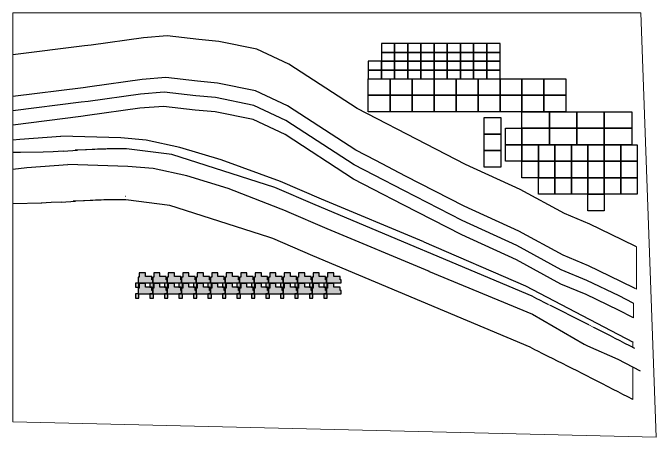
# Paper-space layout 'A3 Landscape' of a CAD drawing. Header units: millimetres. Extents: x -2197 to 600, y -1400 to 386.
# Drawn here: x 14 to 600, y 0 to 386 of the extents above; entities that cross this region are included whole.
import ezdxf
from ezdxf.xclip import XClip

# ---------------------------------------------------------------- set-up
doc = ezdxf.new("R2010")
doc.units = ezdxf.units.MM
doc.header["$MEASUREMENT"] = 0
doc.header["$XCLIPFRAME"] = 2
for name, color, linetype in [('2D Drafting - General', 7, 'Continuous'), ('A circulatii_Pen_No__1', 7, 'Continuous'), ('Drawing & Figure', 7, 'Continuous')]:
    doc.layers.add(name, color=color, linetype=linetype)

# ---------------------------------------------------------------- blocks, each defined once
blk = doc.blocks.new('Drawing_1_1', base_point=(12142.13, 6652.11))
at = {"layer": 'Drawing & Figure', "linetype": 'Continuous', "lineweight": 20}
for points in [[(128.85, 140.3), (141.37, 140.3), (141.37, 143.21), (140.48, 143.21), (140.48, 146.21), (134.79, 146.21), (134.79, 149.54), (129.15, 149.54), (129.15, 145.48), (128.17, 145.48), (128.17, 144.26), (128.17, 140.13), (125.69, 140.13), (125.69, 136.35), (128.85, 136.35)], [(142.05, 140.3), (154.57, 140.3), (154.57, 143.21), (153.68, 143.21), (153.68, 146.21), (147.99, 146.21), (147.99, 149.54), (142.35, 149.54), (142.35, 145.48), (141.37, 145.48), (141.37, 144.26), (141.37, 140.13), (138.89, 140.13), (138.89, 136.35), (142.05, 136.35)], [(155.25, 140.3), (167.77, 140.3), (167.77, 143.21), (166.88, 143.21), (166.88, 146.21), (161.19, 146.21), (161.19, 149.54), (155.55, 149.54), (155.55, 145.48), (154.57, 145.48), (154.57, 144.26), (154.57, 140.13), (152.09, 140.13), (152.09, 136.35), (155.25, 136.35)], [(168.45, 140.3), (180.97, 140.3), (180.97, 143.21), (180.08, 143.21), (180.08, 146.21), (174.38, 146.21), (174.38, 149.54), (168.75, 149.54), (168.75, 145.48), (167.77, 145.48), (167.77, 144.26), (167.77, 140.13), (165.29, 140.13), (165.29, 136.35), (168.45, 136.35)], [(181.65, 140.3), (194.17, 140.3), (194.17, 143.21), (193.28, 143.21), (193.28, 146.21), (187.58, 146.21), (187.58, 149.54), (181.95, 149.54), (181.95, 145.48), (180.97, 145.48), (180.97, 144.26), (180.97, 140.13), (178.49, 140.13), (178.49, 136.35), (181.65, 136.35)], [(194.85, 140.3), (207.36, 140.3), (207.36, 143.21), (206.48, 143.21), (206.48, 146.21), (200.78, 146.21), (200.78, 149.54), (195.15, 149.54), (195.15, 145.48), (194.17, 145.48), (194.17, 144.26), (194.17, 140.13), (191.69, 140.13), (191.69, 136.35), (194.85, 136.35)], [(208.05, 140.3), (220.56, 140.3), (220.56, 143.21), (219.68, 143.21), (219.68, 146.21), (213.98, 146.21), (213.98, 149.54), (208.35, 149.54), (208.35, 145.48), (207.36, 145.48), (207.36, 144.26), (207.36, 140.13), (204.89, 140.13), (204.89, 136.35), (208.05, 136.35)], [(221.25, 140.3), (233.76, 140.3), (233.76, 143.21), (232.87, 143.21), (232.87, 146.21), (227.18, 146.21), (227.18, 149.54), (221.55, 149.54), (221.55, 145.48), (220.56, 145.48), (220.56, 144.26), (220.56, 140.13), (218.09, 140.13), (218.09, 136.35), (221.25, 136.35)], [(234.45, 140.3), (246.96, 140.3), (246.96, 143.21), (246.07, 143.21), (246.07, 146.21), (240.38, 146.21), (240.38, 149.54), (234.74, 149.54), (234.74, 145.48), (233.76, 145.48), (233.76, 144.26), (233.76, 140.13), (231.29, 140.13), (231.29, 136.35), (234.45, 136.35)], [(247.65, 140.3), (260.16, 140.3), (260.16, 143.21), (259.27, 143.21), (259.27, 146.21), (253.58, 146.21), (253.58, 149.54), (247.94, 149.54), (247.94, 145.48), (246.96, 145.48), (246.96, 144.26), (246.96, 140.13), (244.49, 140.13), (244.49, 136.35), (247.65, 136.35)], [(260.85, 140.3), (273.36, 140.3), (273.36, 143.21), (272.47, 143.21), (272.47, 146.21), (266.78, 146.21), (266.78, 149.54), (261.14, 149.54), (261.14, 145.48), (260.16, 145.48), (260.16, 144.26), (260.16, 140.13), (257.69, 140.13), (257.69, 136.35), (260.85, 136.35)], [(274.05, 140.3), (286.56, 140.3), (286.56, 143.21), (285.67, 143.21), (285.67, 146.21), (279.98, 146.21), (279.98, 149.54), (274.34, 149.54), (274.34, 145.48), (273.36, 145.48), (273.36, 144.26), (273.36, 140.13), (270.89, 140.13), (270.89, 136.35), (274.05, 136.35)], [(287.25, 140.3), (299.76, 140.3), (299.76, 143.21), (298.87, 143.21), (298.87, 146.21), (293.18, 146.21), (293.18, 149.54), (287.54, 149.54), (287.54, 145.48), (286.56, 145.48), (286.56, 144.26), (286.56, 140.13), (284.09, 140.13), (284.09, 136.35), (287.25, 136.35)], [(300.45, 140.3), (312.96, 140.3), (312.96, 143.21), (312.07, 143.21), (312.07, 146.21), (306.38, 146.21), (306.38, 149.54), (300.74, 149.54), (300.74, 145.48), (299.76, 145.48), (299.76, 144.26), (299.76, 140.13), (297.29, 140.13), (297.29, 136.35), (300.45, 136.35)], [(128.85, 130.44), (141.37, 130.44), (141.37, 133.35), (140.48, 133.35), (140.48, 136.35), (134.79, 136.35), (134.79, 139.68), (129.15, 139.68), (129.15, 135.62), (128.17, 135.62), (128.17, 134.4), (128.17, 130.27), (125.69, 130.27), (125.69, 126.48), (128.85, 126.48)], [(142.05, 130.44), (154.57, 130.44), (154.57, 133.35), (153.68, 133.35), (153.68, 136.35), (147.99, 136.35), (147.99, 139.68), (142.35, 139.68), (142.35, 135.62), (141.37, 135.62), (141.37, 134.4), (141.37, 130.27), (138.89, 130.27), (138.89, 126.48), (142.05, 126.48)], [(155.25, 130.44), (167.77, 130.44), (167.77, 133.35), (166.88, 133.35), (166.88, 136.35), (161.19, 136.35), (161.19, 139.68), (155.55, 139.68), (155.55, 135.62), (154.57, 135.62), (154.57, 134.4), (154.57, 130.27), (152.09, 130.27), (152.09, 126.48), (155.25, 126.48)], [(168.45, 130.44), (180.97, 130.44), (180.97, 133.35), (180.08, 133.35), (180.08, 136.35), (174.38, 136.35), (174.38, 139.68), (168.75, 139.68), (168.75, 135.62), (167.77, 135.62), (167.77, 134.4), (167.77, 130.27), (165.29, 130.27), (165.29, 126.48), (168.45, 126.48)], [(181.65, 130.44), (194.17, 130.44), (194.17, 133.35), (193.28, 133.35), (193.28, 136.35), (187.58, 136.35), (187.58, 139.68), (181.95, 139.68), (181.95, 135.62), (180.97, 135.62), (180.97, 134.4), (180.97, 130.27), (178.49, 130.27), (178.49, 126.48), (181.65, 126.48)], [(194.85, 130.44), (207.36, 130.44), (207.36, 133.35), (206.48, 133.35), (206.48, 136.35), (200.78, 136.35), (200.78, 139.68), (195.15, 139.68), (195.15, 135.62), (194.17, 135.62), (194.17, 134.4), (194.17, 130.27), (191.69, 130.27), (191.69, 126.48), (194.85, 126.48)], [(208.05, 130.44), (220.56, 130.44), (220.56, 133.35), (219.68, 133.35), (219.68, 136.35), (213.98, 136.35), (213.98, 139.68), (208.35, 139.68), (208.35, 135.62), (207.36, 135.62), (207.36, 134.4), (207.36, 130.27), (204.89, 130.27), (204.89, 126.48), (208.05, 126.48)], [(221.25, 130.44), (233.76, 130.44), (233.76, 133.35), (232.87, 133.35), (232.87, 136.35), (227.18, 136.35), (227.18, 139.68), (221.55, 139.68), (221.55, 135.62), (220.56, 135.62), (220.56, 134.4), (220.56, 130.27), (218.09, 130.27), (218.09, 126.48), (221.25, 126.48)], [(234.45, 130.44), (246.96, 130.44), (246.96, 133.35), (246.07, 133.35), (246.07, 136.35), (240.38, 136.35), (240.38, 139.68), (234.74, 139.68), (234.74, 135.62), (233.76, 135.62), (233.76, 134.4), (233.76, 130.27), (231.29, 130.27), (231.29, 126.48), (234.45, 126.48)], [(247.65, 130.44), (260.16, 130.44), (260.16, 133.35), (259.27, 133.35), (259.27, 136.35), (253.58, 136.35), (253.58, 139.68), (247.94, 139.68), (247.94, 135.62), (246.96, 135.62), (246.96, 134.4), (246.96, 130.27), (244.49, 130.27), (244.49, 126.48), (247.65, 126.48)], [(260.85, 130.44), (273.36, 130.44), (273.36, 133.35), (272.47, 133.35), (272.47, 136.35), (266.78, 136.35), (266.78, 139.68), (261.14, 139.68), (261.14, 135.62), (260.16, 135.62), (260.16, 134.4), (260.16, 130.27), (257.69, 130.27), (257.69, 126.48), (260.85, 126.48)], [(274.05, 130.44), (286.56, 130.44), (286.56, 133.35), (285.67, 133.35), (285.67, 136.35), (279.98, 136.35), (279.98, 139.68), (274.34, 139.68), (274.34, 135.62), (273.36, 135.62), (273.36, 134.4), (273.36, 130.27), (270.89, 130.27), (270.89, 126.48), (274.05, 126.48)], [(287.25, 130.44), (299.76, 130.44), (299.76, 133.35), (298.87, 133.35), (298.87, 136.35), (293.18, 136.35), (293.18, 139.68), (287.54, 139.68), (287.54, 135.62), (286.56, 135.62), (286.56, 134.4), (286.56, 130.27), (284.09, 130.27), (284.09, 126.48), (287.25, 126.48)], [(300.45, 130.44), (312.96, 130.44), (312.96, 133.35), (312.07, 133.35), (312.07, 136.35), (306.38, 136.35), (306.38, 139.68), (300.74, 139.68), (300.74, 135.62), (299.76, 135.62), (299.76, 134.4), (299.76, 130.27), (297.29, 130.27), (297.29, 126.48), (300.45, 126.48)]]:
    blk.add_hatch(color=252, dxfattribs=at).paths.add_polyline_path(points)
at = {"layer": '2D Drafting - General', "linetype": 'Continuous'}
for p, q in [((349.77, 358), (349.77, 350)), ((361.77, 358), (349.77, 358)), ((361.77, 350), (361.77, 358)), ((361.77, 358), (361.77, 350)), ((373.77, 358), (361.77, 358)), ((373.77, 350), (373.77, 358)), ((373.77, 358), (373.77, 350)), ((385.77, 358), (373.77, 358)), ((385.77, 350), (385.77, 358)), ((385.77, 358), (385.77, 350)), ((397.77, 358), (385.77, 358)), ((397.77, 350), (397.77, 358)), ((397.77, 358), (397.77, 350)), ((409.77, 358), (397.77, 358)), ((409.77, 350), (409.77, 358)), ((409.77, 358), (409.77, 350)), ((421.77, 358), (409.77, 358)), ((421.77, 350), (421.77, 358)), ((421.77, 358), (421.77, 350)), ((433.77, 358), (421.77, 358)), ((433.77, 350), (433.77, 358)), ((433.77, 358), (433.77, 350)), ((445.77, 358), (433.77, 358)), ((445.77, 350), (445.77, 358)), ((445.77, 358), (445.77, 350)), ((457.77, 358), (445.77, 358)), ((457.77, 350), (457.77, 358)), ((349.77, 350), (349.77, 342)), ((361.77, 350), (349.77, 350)), ((349.77, 350), (361.77, 350)), ((361.77, 342), (361.77, 350)), ((361.77, 350), (361.77, 342)), ((373.77, 350), (361.77, 350)), ((361.77, 350), (373.77, 350)), ((373.77, 342), (373.77, 350)), ((373.77, 350), (373.77, 342)), ((385.77, 350), (373.77, 350)), ((373.77, 350), (385.77, 350)), ((385.77, 342), (385.77, 350)), ((385.77, 350), (385.77, 342)), ((397.77, 350), (385.77, 350)), ((385.77, 350), (397.77, 350)), ((397.77, 342), (397.77, 350)), ((397.77, 350), (397.77, 342)), ((409.77, 350), (397.77, 350)), ((397.77, 350), (409.77, 350)), ((409.77, 342), (409.77, 350)), ((409.77, 350), (409.77, 342)), ((421.77, 350), (409.77, 350)), ((409.77, 350), (421.77, 350)), ((421.77, 342), (421.77, 350)), ((421.77, 350), (421.77, 342)), ((433.77, 350), (421.77, 350)), ((421.77, 350), (433.77, 350)), ((433.77, 342), (433.77, 350)), ((433.77, 350), (433.77, 342)), ((445.77, 350), (433.77, 350)), ((433.77, 350), (445.77, 350)), ((445.77, 342), (445.77, 350)), ((445.77, 350), (445.77, 342)), ((457.77, 350), (445.77, 350)), ((445.77, 350), (457.77, 350)), ((457.77, 342), (457.77, 350)), ((337.77, 342), (337.77, 334)), ((349.77, 342), (337.77, 342)), ((349.77, 342), (361.77, 342)), ((349.77, 334), (349.77, 342)), ((349.77, 342), (349.77, 334)), ((361.77, 342), (349.77, 342)), ((361.77, 342), (373.77, 342)), ((361.77, 334), (361.77, 342)), ((361.77, 342), (361.77, 334)), ((373.77, 342), (361.77, 342)), ((373.77, 342), (385.77, 342)), ((373.77, 334), (373.77, 342)), ((373.77, 342), (373.77, 334)), ((385.77, 342), (373.77, 342)), ((385.77, 342), (397.77, 342)), ((385.77, 334), (385.77, 342)), ((385.77, 342), (385.77, 334)), ((397.77, 342), (385.77, 342)), ((397.77, 342), (409.77, 342)), ((397.77, 334), (397.77, 342)), ((397.77, 342), (397.77, 334)), ((409.77, 342), (397.77, 342)), ((409.77, 342), (421.77, 342)), ((409.77, 334), (409.77, 342)), ((409.77, 342), (409.77, 334)), ((421.77, 342), (409.77, 342)), ((421.77, 342), (433.77, 342)), ((421.77, 334), (421.77, 342)), ((421.77, 342), (421.77, 334)), ((433.77, 342), (421.77, 342)), ((433.77, 342), (445.77, 342)), ((433.77, 334), (433.77, 342)), ((433.77, 342), (433.77, 334)), ((445.77, 342), (433.77, 342)), ((445.77, 342), (457.77, 342)), ((445.77, 334), (445.77, 342)), ((445.77, 342), (445.77, 334)), ((457.77, 342), (445.77, 342)), ((457.77, 334), (457.77, 342)), ((337.77, 334), (337.77, 326)), ((349.77, 334), (337.77, 334)), ((337.77, 334), (349.77, 334)), ((349.77, 326), (349.77, 334)), ((349.77, 334), (349.77, 326)), ((361.77, 334), (349.77, 334)), ((349.77, 334), (361.77, 334)), ((361.77, 326), (361.77, 334)), ((361.77, 334), (361.77, 326)), ((373.77, 334), (361.77, 334)), ((361.77, 334), (373.77, 334)), ((373.77, 326), (373.77, 334)), ((373.77, 334), (373.77, 326)), ((385.77, 334), (373.77, 334)), ((373.77, 334), (385.77, 334)), ((385.77, 326), (385.77, 334)), ((385.77, 334), (385.77, 326)), ((397.77, 334), (385.77, 334)), ((385.77, 334), (397.77, 334)), ((397.77, 326), (397.77, 334)), ((397.77, 334), (397.77, 326)), ((409.77, 334), (397.77, 334)), ((397.77, 334), (409.77, 334)), ((409.77, 326), (409.77, 334)), ((409.77, 334), (409.77, 326)), ((421.77, 334), (409.77, 334)), ((409.77, 334), (421.77, 334)), ((421.77, 326), (421.77, 334)), ((421.77, 334), (421.77, 326)), ((433.77, 334), (421.77, 334)), ((421.77, 334), (433.77, 334)), ((433.77, 326), (433.77, 334)), ((433.77, 334), (433.77, 326)), ((445.77, 334), (433.77, 334)), ((433.77, 334), (445.77, 334)), ((445.77, 326), (445.77, 334)), ((445.77, 334), (445.77, 326)), ((457.77, 334), (445.77, 334)), ((445.77, 334), (457.77, 334)), ((457.77, 326), (457.77, 334)), ((337.77, 311), (337.77, 326)), ((337.77, 326), (357.77, 326)), ((337.77, 326), (349.77, 326)), ((349.77, 326), (361.77, 326)), ((357.77, 326), (357.77, 311)), ((357.77, 311), (357.77, 326)), ((357.77, 326), (377.77, 326)), ((361.77, 326), (373.77, 326)), ((373.77, 326), (385.77, 326)), ((377.77, 326), (377.77, 311)), ((377.77, 311), (377.77, 326)), ((377.77, 326), (397.77, 326)), ((385.77, 326), (397.77, 326)), ((397.77, 326), (397.77, 311)), ((397.77, 311), (397.77, 326)), ((397.77, 326), (417.77, 326)), ((397.77, 326), (409.77, 326)), ((409.77, 326), (421.77, 326)), ((417.77, 326), (417.77, 311)), ((417.77, 311), (417.77, 326)), ((417.77, 326), (437.77, 326)), ((421.77, 326), (433.77, 326)), ((433.77, 326), (445.77, 326)), ((437.77, 326), (437.77, 311)), ((437.77, 311), (437.77, 326)), ((437.77, 326), (457.77, 326)), ((445.77, 326), (457.77, 326)), ((457.77, 326), (457.77, 311)), ((457.77, 311), (457.77, 326)), ((457.77, 326), (477.77, 326)), ((477.77, 326), (477.77, 311)), ((477.77, 311), (477.77, 326)), ((477.77, 326), (497.77, 326)), ((497.77, 326), (497.77, 311)), ((497.77, 311), (497.77, 326)), ((497.77, 326), (517.77, 326)), ((517.77, 326), (517.77, 311)), ((337.77, 296), (337.77, 311)), ((337.77, 311), (357.77, 311)), ((357.77, 311), (337.77, 311)), ((357.77, 311), (357.77, 296)), ((357.77, 296), (357.77, 311)), ((357.77, 311), (377.77, 311)), ((377.77, 311), (357.77, 311)), ((377.77, 311), (377.77, 296)), ((377.77, 296), (377.77, 311)), ((377.77, 311), (397.77, 311)), ((397.77, 311), (377.77, 311)), ((397.77, 311), (397.77, 296)), ((397.77, 296), (397.77, 311)), ((397.77, 311), (417.77, 311)), ((417.77, 311), (397.77, 311)), ((417.77, 311), (417.77, 296)), ((417.77, 296), (417.77, 311)), ((417.77, 311), (437.77, 311)), ((437.77, 311), (417.77, 311)), ((437.77, 311), (437.77, 296)), ((437.77, 296), (437.77, 311)), ((437.77, 311), (457.77, 311)), ((457.77, 311), (437.77, 311)), ((457.77, 311), (457.77, 296)), ((457.77, 296), (457.77, 311)), ((457.77, 311), (477.77, 311)), ((477.77, 311), (457.77, 311)), ((477.77, 311), (477.77, 296)), ((477.77, 296), (477.77, 311)), ((477.77, 311), (497.77, 311)), ((497.77, 311), (477.77, 311)), ((497.77, 311), (497.77, 296)), ((497.77, 296), (497.77, 311)), ((497.77, 311), (517.77, 311)), ((517.77, 311), (497.77, 311)), ((517.77, 311), (517.77, 296)), ((357.77, 296), (337.77, 296)), ((377.77, 296), (357.77, 296)), ((397.77, 296), (377.77, 296)), ((417.77, 296), (397.77, 296)), ((437.77, 296), (417.77, 296)), ((457.77, 296), (437.77, 296)), ((477.77, 296), (457.77, 296)), ((497.77, 296), (477.77, 296)), ((477.77, 296), (502.77, 296)), ((477.77, 281), (477.77, 296)), ((517.77, 296), (497.77, 296)), ((502.77, 296), (527.77, 296)), ((502.77, 281), (502.77, 296)), ((502.77, 296), (502.77, 281)), ((527.77, 296), (527.77, 281)), ((527.77, 296), (552.77, 296)), ((527.77, 281), (527.77, 296)), ((552.77, 296), (577.77, 296)), ((552.77, 281), (552.77, 296)), ((552.77, 296), (552.77, 281)), ((577.77, 296), (577.77, 281)), ((443.46, 275.69), (443.46, 290.69)), ((443.46, 290.69), (458.46, 290.69)), ((458.46, 290.69), (458.46, 275.69)), ((458.46, 275.69), (443.46, 275.69)), ((443.46, 260.69), (443.46, 275.69)), ((443.46, 275.69), (458.46, 275.69)), ((458.46, 275.69), (458.46, 260.69)), ((462.77, 266), (462.77, 281)), ((462.77, 281), (477.77, 281)), ((477.77, 281), (477.77, 266)), ((502.77, 281), (477.77, 281)), ((477.77, 281), (502.77, 281)), ((477.77, 266), (477.77, 281)), ((527.77, 281), (502.77, 281)), ((502.77, 281), (527.77, 281)), ((502.77, 266), (502.77, 281)), ((502.77, 281), (502.77, 266)), ((527.77, 281), (527.77, 266)), ((552.77, 281), (527.77, 281)), ((527.77, 281), (552.77, 281)), ((527.77, 266), (527.77, 281)), ((577.77, 281), (552.77, 281)), ((552.77, 281), (577.77, 281)), ((552.77, 266), (552.77, 281)), ((552.77, 281), (552.77, 266)), ((577.77, 281), (577.77, 266)), ((477.77, 266), (462.77, 266)), ((462.77, 251), (462.77, 266)), ((462.77, 266), (477.77, 266)), ((477.77, 251), (477.77, 266)), ((477.77, 266), (492.77, 266)), ((477.77, 266), (477.77, 251)), ((502.77, 266), (477.77, 266)), ((492.77, 266), (492.77, 251)), ((492.77, 251), (492.77, 266)), ((492.77, 266), (507.77, 266)), ((527.77, 266), (502.77, 266)), ((507.77, 266), (507.77, 251)), ((507.77, 251), (507.77, 266)), ((507.77, 266), (522.77, 266)), ((522.77, 266), (522.77, 251)), ((522.77, 251), (522.77, 266)), ((522.77, 266), (537.77, 266)), ((552.77, 266), (527.77, 266)), ((537.77, 266), (537.77, 251)), ((537.77, 251), (537.77, 266)), ((537.77, 266), (552.77, 266)), ((577.77, 266), (552.77, 266)), ((552.77, 266), (552.77, 251)), ((552.77, 251), (552.77, 266)), ((552.77, 266), (567.77, 266)), ((567.77, 266), (567.77, 251)), ((567.77, 251), (567.77, 266)), ((567.77, 266), (582.77, 266)), ((582.77, 266), (582.77, 251)), ((458.46, 260.69), (443.46, 260.69)), ((443.46, 245.69), (443.46, 260.69)), ((443.46, 260.69), (458.46, 260.69)), ((458.46, 260.69), (458.46, 245.69)), ((477.77, 251), (462.77, 251)), ((492.77, 251), (477.77, 251)), ((477.77, 236), (477.77, 251)), ((477.77, 251), (492.77, 251)), ((507.77, 251), (492.77, 251)), ((492.77, 251), (492.77, 236)), ((492.77, 236), (492.77, 251)), ((492.77, 251), (507.77, 251)), ((507.77, 251), (507.77, 236)), ((522.77, 251), (507.77, 251)), ((507.77, 236), (507.77, 251)), ((507.77, 251), (522.77, 251)), ((537.77, 251), (522.77, 251)), ((522.77, 251), (522.77, 236)), ((522.77, 236), (522.77, 251)), ((522.77, 251), (537.77, 251)), ((537.77, 251), (537.77, 236)), ((552.77, 251), (537.77, 251)), ((537.77, 236), (537.77, 251)), ((537.77, 251), (552.77, 251)), ((567.77, 251), (552.77, 251)), ((552.77, 251), (552.77, 236)), ((552.77, 236), (552.77, 251)), ((552.77, 251), (567.77, 251)), ((567.77, 251), (567.77, 236)), ((582.77, 251), (567.77, 251)), ((567.77, 236), (567.77, 251)), ((567.77, 251), (582.77, 251)), ((582.77, 251), (582.77, 236)), ((458.46, 245.69), (443.46, 245.69)), ((492.77, 236), (477.77, 236)), ((507.77, 236), (492.77, 236)), ((492.77, 221), (492.77, 236)), ((492.77, 236), (507.77, 236)), ((522.77, 236), (507.77, 236)), ((507.77, 236), (507.77, 221)), ((507.77, 221), (507.77, 236)), ((507.77, 236), (522.77, 236)), ((537.77, 236), (522.77, 236)), ((522.77, 236), (522.77, 221)), ((522.77, 221), (522.77, 236)), ((522.77, 236), (537.77, 236)), ((537.77, 236), (537.77, 221)), ((552.77, 236), (537.77, 236)), ((537.77, 221), (537.77, 236)), ((537.77, 236), (552.77, 236)), ((567.77, 236), (552.77, 236)), ((552.77, 236), (552.77, 221)), ((552.77, 221), (552.77, 236)), ((552.77, 236), (567.77, 236)), ((582.77, 236), (567.77, 236)), ((567.77, 236), (567.77, 221)), ((567.77, 221), (567.77, 236)), ((567.77, 236), (582.77, 236)), ((582.77, 236), (582.77, 221)), ((507.77, 221), (492.77, 221)), ((522.77, 221), (507.77, 221)), ((537.77, 221), (522.77, 221)), ((552.77, 221), (537.77, 221)), ((537.77, 206), (537.77, 221)), ((537.77, 221), (552.77, 221)), ((567.77, 221), (552.77, 221)), ((552.77, 221), (552.77, 206)), ((582.77, 221), (567.77, 221)), ((552.77, 206), (537.77, 206))]:
    blk.add_line(p, q, dxfattribs=at)
at = {"layer": '2D Drafting - General', "color": 1, "linetype": 'Continuous', "lineweight": 0}
for p, q in [((582, 173.18), (582, 134.57)), ((580.78, 135.18), (582, 134.57)), ((501.54, 120.69), (503.63, 119.71)), ((579.19, 121.96), (579.37, 121.87)), ((579.37, 121.87), (579.37, 108.63)), ((578.67, 108.98), (579.37, 108.63)), ((538.84, 102.03), (543.29, 99.77)), ((578.67, 86.45), (578.67, 81.62)), ((578.67, 34.29), (578.67, 63.91))]:
    blk.add_line(p, q, dxfattribs=at)
at = {"layer": 'A circulatii_Pen_No__1', "linetype": 'Continuous', "flags": 128}
for points in [[(133.11, 363.38), (85.28, 356.7)], [(154.6, 365.11), (133.11, 363.38)], [(183.45, 361.82), (154.6, 365.11)], [(201.56, 360.11), (183.45, 361.82)], [(236.28, 353.07), (201.56, 360.11)], [(79.13, 355.92), (14, 347.69)], [(85.28, 356.7), (79.13, 355.92)], [(265.53, 339.41), (236.28, 353.07)], [(327.63, 299.04), (265.53, 339.41)], [(131.89, 325.38), (84.07, 318.7)], [(153.38, 327.11), (131.89, 325.38)], [(182.23, 323.82), (153.38, 327.11)], [(200.34, 322.11), (182.23, 323.82)], [(77.91, 317.92), (14, 309.85)], [(84.07, 318.7), (77.91, 317.92)], [(235.07, 315.07), (200.34, 322.11)], [(130.29, 312.16), (82.47, 305.48)], [(151.78, 313.9), (130.29, 312.16)], [(180.63, 310.61), (151.78, 313.9)], [(198.74, 308.89), (180.63, 310.61)], [(264.32, 301.41), (235.07, 315.07)], [(82.47, 305.48), (76.31, 304.7)], [(233.47, 301.86), (198.74, 308.89)], [(76.31, 304.7), (14, 296.83)], [(129.78, 299.18), (81.95, 292.49)], [(151.27, 300.91), (129.78, 299.18)], [(180.12, 297.62), (151.27, 300.91)], [(262.72, 288.2), (233.47, 301.86)], [(326.41, 261.04), (264.32, 301.41)], [(345.87, 289.58), (327.63, 299.04)], [(198.22, 295.91), (180.12, 297.62)], [(232.95, 288.87), (198.22, 295.91)], [(75.8, 291.72), (14, 283.91)], [(81.95, 292.49), (75.8, 291.72)], [(262.2, 275.21), (232.95, 288.87)], [(324.81, 247.82), (262.72, 288.2)], [(372.88, 275.57), (345.87, 289.58)], [(426.21, 248.19), (372.88, 275.57)], [(14, 270.39), (20.37, 271.07)], [(20.37, 271.07), (57.72, 273.9)], [(166.06, 263.66), (135.56, 270.13), (112.41, 272.22), (57.72, 273.9)], [(324.3, 234.84), (262.2, 275.21)], [(21.04, 259.1), (14, 258.89)], [(41.64, 259.16), (21.04, 259.1)], [(50.73, 259.72), (41.64, 259.16)], [(59.82, 260.29), (50.73, 259.72)], [(59.82, 260.29), (72.94, 261.09)], [(72, 261.03), (70.7, 260.95)], [(80.07, 261.52), (72, 261.03)], [(81.21, 261.52), (80.07, 261.52)], [(86.21, 261.69), (81.21, 261.52)], [(88.71, 261.78), (86.21, 261.69)], [(91.21, 261.87), (88.71, 261.78)], [(96.21, 262.05), (91.21, 261.87)], [(98.7, 262.14), (96.21, 262.05)], [(99.8, 262.18), (98.7, 262.14)], [(104.8, 262.22), (99.8, 262.18)], [(109.8, 262.27), (104.8, 262.22)], [(114.8, 262.31), (109.8, 262.27)], [(117.3, 262.33), (114.8, 262.31)], [(158.9, 257.06), (117.44, 262.33)], [(257.76, 232.61), (203.9, 252.17), (166.06, 263.66)], [(344.66, 251.58), (326.41, 261.04)], [(252.53, 227.09), (158.9, 257.06)], [(26.74, 245.2), (64.09, 248.02)], [(172.42, 237.78), (141.93, 244.26), (118.77, 246.35), (64.09, 248.02)], [(343.06, 238.36), (324.81, 247.82)], [(371.66, 237.57), (344.66, 251.58)], [(476.01, 225.41), (426.21, 248.19)], [(14, 243.83), (26.74, 245.2)], [(264.02, 205.14), (210.26, 226.29), (172.42, 237.78)], [(342.54, 225.38), (324.3, 234.84)], [(370.07, 224.36), (343.06, 238.36)], [(424.99, 210.2), (371.66, 237.57)], [(295.12, 216.53), (257.76, 232.61)], [(289.25, 211.22), (252.53, 227.09)], [(369.55, 211.37), (342.54, 225.38)], [(423.39, 196.98), (370.07, 224.36)], [(516.38, 203.44), (476.01, 225.41)], [(116.54, 218.92), (116.4, 218.92)], [(40.41, 212.82), (14, 212.35)], [(48.88, 213.35), (39.78, 212.78)], [(57.97, 213.92), (48.88, 213.35)], [(57.97, 213.92), (71.09, 214.71)], [(70.14, 214.65), (68.85, 214.58)], [(78.22, 215.14), (70.14, 214.65)], [(79.36, 215.14), (78.22, 215.14)], [(84.36, 215.32), (79.36, 215.14)], [(86.86, 215.41), (84.36, 215.32)], [(89.36, 215.5), (86.86, 215.41)], [(94.35, 215.68), (89.36, 215.5)], [(96.85, 215.76), (94.35, 215.68)], [(97.95, 215.8), (96.85, 215.76)], [(102.95, 215.85), (97.95, 215.8)], [(107.95, 215.89), (102.95, 215.85)], [(112.95, 215.93), (107.95, 215.89)], [(115.45, 215.95), (112.95, 215.93)], [(117.02, 215.97), (115.45, 215.95)], [(157.05, 210.68), (117.02, 215.97)], [(487.04, 128.23), (289.25, 211.22)], [(388.32, 177.64), (295.12, 216.53)], [(422.88, 183.99), (369.55, 211.37)], [(247.33, 181.79), (157.05, 210.68)], [(247.33, 181.79), (157.05, 210.68)], [(300.29, 189.46), (263.57, 205.33)], [(474.79, 187.41), (424.99, 210.2)], [(539.66, 193.87), (516.38, 203.44)], [(473.2, 174.2), (423.39, 196.98)], [(569.1, 179.62), (539.66, 193.87)], [(393.61, 150.68), (300.29, 189.46)], [(250.68, 180.72), (247.33, 181.79)], [(472.68, 161.21), (422.88, 183.99)], [(515.16, 165.44), (474.79, 187.41)], [(287.4, 164.84), (250.68, 180.72)], [(287.4, 164.84), (250.68, 180.72)], [(388.32, 177.64), (480.92, 137.74)], [(582, 173.18), (569.1, 179.62)], [(513.57, 152.22), (473.2, 174.2)], [(485.19, 81.85), (287.4, 164.84)], [(538.44, 155.87), (515.16, 165.44)], [(513.05, 139.24), (472.68, 161.21)], [(567.89, 141.62), (538.44, 155.87)], [(392.63, 151.09), (487.28, 111.86)], [(536.85, 142.65), (513.57, 152.22)], [(566.29, 128.4), (536.85, 142.65)], [(580.78, 135.18), (567.89, 141.62)], [(480.92, 137.74), (558.63, 96.94)], [(536.33, 129.66), (513.05, 139.24)], [(565.77, 115.41), (536.33, 129.66)], [(491.46, 125.87), (487.04, 128.23)], [(494.11, 124.46), (491.46, 125.87)], [(498.52, 122.1), (494.11, 124.46)], [(579.19, 121.96), (566.29, 128.4)], [(501.54, 120.69), (498.52, 122.1)], [(508.16, 117.59), (503.63, 119.71)], [(516.54, 113.34), (507.53, 117.88)], [(487.28, 111.86), (534.37, 84.7)], [(521, 111.08), (516.54, 113.34)], [(578.67, 108.98), (565.77, 115.41)], [(525.46, 108.81), (521, 111.08)], [(534.38, 104.29), (525.46, 108.81)], [(538.84, 102.03), (534.38, 104.29)], [(552.32, 95.21), (543.29, 99.77)], [(558.3, 92.12), (552.32, 95.21)], [(558.63, 96.94), (579, 86.28)], [(562.74, 89.83), (558.3, 92.12)], [(567.19, 87.54), (562.74, 89.83)], [(534.37, 84.7), (537.36, 83.13)], [(537.36, 83.13), (564.99, 71.06)], [(571.63, 85.25), (567.19, 87.54)], [(576.07, 82.96), (571.63, 85.25)], [(580.52, 80.67), (576.07, 82.96)], [(489.6, 79.5), (485.19, 81.85)], [(492.25, 78.08), (489.6, 79.5)], [(496.67, 75.73), (492.25, 78.08)], [(499.69, 74.31), (496.67, 75.73)], [(501.78, 73.33), (499.69, 74.31)], [(506.31, 71.21), (501.78, 73.33)], [(510.23, 69.23), (506.31, 71.21)], [(564.99, 71.06), (585.36, 60.41)], [(514.69, 66.96), (510.23, 69.23)], [(519.15, 64.7), (514.69, 66.96)], [(523.61, 62.44), (519.15, 64.7)], [(528.06, 60.18), (523.61, 62.44)], [(532.52, 57.92), (528.06, 60.18)], [(536.98, 55.65), (532.52, 57.92)], [(541.44, 53.39), (536.98, 55.65)], [(550.46, 48.83), (541.44, 53.39)], [(556.45, 45.75), (550.46, 48.83)], [(560.89, 43.46), (556.45, 45.75)], [(565.33, 41.17), (560.89, 43.46)], [(569.78, 38.88), (565.33, 41.17)], [(574.22, 36.59), (569.78, 38.88)], [(578.67, 34.29), (574.22, 36.59)]]:
    blk.add_lwpolyline(points, dxfattribs=at)
at = {"layer": 'Drawing & Figure', "linetype": 'Continuous'}
for p, q in [((134.79, 149.54), (129.15, 149.54)), ((129.15, 149.54), (129.15, 145.48)), ((134.79, 146.21), (134.79, 149.54)), ((147.99, 149.54), (142.35, 149.54)), ((142.35, 149.54), (142.35, 145.48)), ((147.99, 146.21), (147.99, 149.54)), ((161.19, 149.54), (155.55, 149.54)), ((155.55, 149.54), (155.55, 145.48)), ((161.19, 146.21), (161.19, 149.54)), ((174.38, 149.54), (168.75, 149.54)), ((168.75, 149.54), (168.75, 145.48)), ((174.38, 146.21), (174.38, 149.54)), ((187.58, 149.54), (181.95, 149.54)), ((181.95, 149.54), (181.95, 145.48)), ((187.58, 146.21), (187.58, 149.54)), ((200.78, 149.54), (195.15, 149.54)), ((195.15, 149.54), (195.15, 145.48)), ((200.78, 146.21), (200.78, 149.54)), ((213.98, 149.54), (208.35, 149.54)), ((208.35, 149.54), (208.35, 145.48)), ((213.98, 146.21), (213.98, 149.54)), ((227.18, 149.54), (221.55, 149.54)), ((221.55, 149.54), (221.55, 145.48)), ((227.18, 146.21), (227.18, 149.54)), ((240.38, 149.54), (234.74, 149.54)), ((234.74, 149.54), (234.74, 145.48)), ((240.38, 146.21), (240.38, 149.54)), ((253.58, 149.54), (247.94, 149.54)), ((247.94, 149.54), (247.94, 145.48)), ((253.58, 146.21), (253.58, 149.54)), ((266.78, 149.54), (261.14, 149.54)), ((261.14, 149.54), (261.14, 145.48)), ((266.78, 146.21), (266.78, 149.54)), ((279.98, 149.54), (274.34, 149.54)), ((274.34, 149.54), (274.34, 145.48)), ((279.98, 146.21), (279.98, 149.54)), ((293.18, 149.54), (287.54, 149.54)), ((287.54, 149.54), (287.54, 145.48)), ((293.18, 146.21), (293.18, 149.54)), ((306.38, 149.54), (300.74, 149.54)), ((300.74, 149.54), (300.74, 145.48)), ((306.38, 146.21), (306.38, 149.54)), ((129.15, 145.48), (128.17, 145.48)), ((128.17, 145.48), (128.17, 144.26)), ((128.17, 144.26), (128.17, 140.13)), ((140.48, 146.21), (134.79, 146.21)), ((140.48, 143.21), (140.48, 146.21)), ((141.37, 143.21), (140.48, 143.21)), ((142.35, 145.48), (141.37, 145.48)), ((141.37, 145.48), (141.37, 144.26)), ((141.37, 144.26), (141.37, 140.13)), ((141.37, 140.3), (141.37, 143.21)), ((153.68, 146.21), (147.99, 146.21)), ((153.68, 143.21), (153.68, 146.21)), ((154.57, 143.21), (153.68, 143.21)), ((155.55, 145.48), (154.57, 145.48)), ((154.57, 145.48), (154.57, 144.26)), ((154.57, 144.26), (154.57, 140.13)), ((154.57, 140.3), (154.57, 143.21)), ((166.88, 146.21), (161.19, 146.21)), ((166.88, 143.21), (166.88, 146.21)), ((167.77, 143.21), (166.88, 143.21)), ((168.75, 145.48), (167.77, 145.48)), ((167.77, 145.48), (167.77, 144.26)), ((167.77, 144.26), (167.77, 140.13)), ((167.77, 140.3), (167.77, 143.21)), ((180.08, 146.21), (174.38, 146.21)), ((180.08, 143.21), (180.08, 146.21)), ((180.97, 143.21), (180.08, 143.21)), ((181.95, 145.48), (180.97, 145.48)), ((180.97, 145.48), (180.97, 144.26)), ((180.97, 144.26), (180.97, 140.13)), ((180.97, 140.3), (180.97, 143.21)), ((193.28, 146.21), (187.58, 146.21)), ((193.28, 143.21), (193.28, 146.21)), ((194.17, 143.21), (193.28, 143.21)), ((195.15, 145.48), (194.17, 145.48)), ((194.17, 145.48), (194.17, 144.26)), ((194.17, 144.26), (194.17, 140.13)), ((194.17, 140.3), (194.17, 143.21)), ((206.48, 146.21), (200.78, 146.21)), ((206.48, 143.21), (206.48, 146.21)), ((207.36, 143.21), (206.48, 143.21)), ((208.35, 145.48), (207.36, 145.48)), ((207.36, 145.48), (207.36, 144.26)), ((207.36, 144.26), (207.36, 140.13)), ((207.36, 140.3), (207.36, 143.21)), ((219.68, 146.21), (213.98, 146.21)), ((219.68, 143.21), (219.68, 146.21)), ((220.56, 143.21), (219.68, 143.21)), ((221.55, 145.48), (220.56, 145.48)), ((220.56, 145.48), (220.56, 144.26)), ((220.56, 144.26), (220.56, 140.13)), ((220.56, 140.3), (220.56, 143.21)), ((232.87, 146.21), (227.18, 146.21)), ((232.87, 143.21), (232.87, 146.21)), ((233.76, 143.21), (232.87, 143.21)), ((234.74, 145.48), (233.76, 145.48)), ((233.76, 145.48), (233.76, 144.26)), ((233.76, 144.26), (233.76, 140.13)), ((233.76, 140.3), (233.76, 143.21)), ((246.07, 146.21), (240.38, 146.21)), ((246.07, 143.21), (246.07, 146.21)), ((246.96, 143.21), (246.07, 143.21)), ((247.94, 145.48), (246.96, 145.48)), ((246.96, 145.48), (246.96, 144.26)), ((246.96, 144.26), (246.96, 140.13)), ((246.96, 140.3), (246.96, 143.21)), ((259.27, 146.21), (253.58, 146.21)), ((259.27, 143.21), (259.27, 146.21)), ((260.16, 143.21), (259.27, 143.21)), ((261.14, 145.48), (260.16, 145.48)), ((260.16, 145.48), (260.16, 144.26)), ((260.16, 144.26), (260.16, 140.13)), ((260.16, 140.3), (260.16, 143.21)), ((272.47, 146.21), (266.78, 146.21)), ((272.47, 143.21), (272.47, 146.21)), ((273.36, 143.21), (272.47, 143.21)), ((274.34, 145.48), (273.36, 145.48)), ((273.36, 145.48), (273.36, 144.26)), ((273.36, 144.26), (273.36, 140.13)), ((273.36, 140.3), (273.36, 143.21)), ((285.67, 146.21), (279.98, 146.21)), ((285.67, 143.21), (285.67, 146.21)), ((286.56, 143.21), (285.67, 143.21)), ((287.54, 145.48), (286.56, 145.48)), ((286.56, 145.48), (286.56, 144.26)), ((286.56, 144.26), (286.56, 140.13)), ((286.56, 140.3), (286.56, 143.21)), ((298.87, 146.21), (293.18, 146.21)), ((298.87, 143.21), (298.87, 146.21)), ((299.76, 143.21), (298.87, 143.21)), ((300.74, 145.48), (299.76, 145.48)), ((299.76, 145.48), (299.76, 144.26)), ((299.76, 144.26), (299.76, 140.13)), ((299.76, 140.3), (299.76, 143.21)), ((312.07, 146.21), (306.38, 146.21)), ((312.07, 143.21), (312.07, 146.21)), ((312.96, 143.21), (312.07, 143.21)), ((312.96, 140.3), (312.96, 143.21)), ((128.17, 140.13), (125.69, 140.13)), ((125.69, 140.13), (125.69, 136.35)), ((125.69, 136.35), (128.85, 136.35)), ((129.15, 135.62), (128.17, 135.62)), ((128.17, 135.62), (128.17, 134.4)), ((128.85, 140.3), (141.37, 140.3)), ((128.85, 136.35), (128.85, 140.3)), ((134.79, 139.68), (129.15, 139.68)), ((129.15, 139.68), (129.15, 135.62)), ((134.79, 136.35), (134.79, 139.68)), ((140.48, 136.35), (134.79, 136.35)), ((141.37, 140.13), (138.89, 140.13)), ((138.89, 140.13), (138.89, 136.35)), ((138.89, 136.35), (142.05, 136.35)), ((140.48, 133.35), (140.48, 136.35)), ((142.35, 135.62), (141.37, 135.62)), ((141.37, 135.62), (141.37, 134.4)), ((142.05, 140.3), (154.57, 140.3)), ((142.05, 136.35), (142.05, 140.3)), ((147.99, 139.68), (142.35, 139.68)), ((142.35, 139.68), (142.35, 135.62)), ((147.99, 136.35), (147.99, 139.68)), ((153.68, 136.35), (147.99, 136.35)), ((154.57, 140.13), (152.09, 140.13)), ((152.09, 140.13), (152.09, 136.35)), ((152.09, 136.35), (155.25, 136.35)), ((153.68, 133.35), (153.68, 136.35)), ((155.55, 135.62), (154.57, 135.62)), ((154.57, 135.62), (154.57, 134.4)), ((155.25, 140.3), (167.77, 140.3)), ((155.25, 136.35), (155.25, 140.3)), ((161.19, 139.68), (155.55, 139.68)), ((155.55, 139.68), (155.55, 135.62)), ((161.19, 136.35), (161.19, 139.68)), ((166.88, 136.35), (161.19, 136.35)), ((167.77, 140.13), (165.29, 140.13)), ((165.29, 140.13), (165.29, 136.35)), ((165.29, 136.35), (168.45, 136.35)), ((166.88, 133.35), (166.88, 136.35)), ((168.75, 135.62), (167.77, 135.62)), ((167.77, 135.62), (167.77, 134.4)), ((168.45, 140.3), (180.97, 140.3)), ((168.45, 136.35), (168.45, 140.3)), ((174.38, 139.68), (168.75, 139.68)), ((168.75, 139.68), (168.75, 135.62)), ((174.38, 136.35), (174.38, 139.68)), ((180.08, 136.35), (174.38, 136.35)), ((180.97, 140.13), (178.49, 140.13)), ((178.49, 140.13), (178.49, 136.35)), ((178.49, 136.35), (181.65, 136.35)), ((180.08, 133.35), (180.08, 136.35)), ((181.95, 135.62), (180.97, 135.62)), ((180.97, 135.62), (180.97, 134.4)), ((181.65, 140.3), (194.17, 140.3)), ((181.65, 136.35), (181.65, 140.3)), ((187.58, 139.68), (181.95, 139.68)), ((181.95, 139.68), (181.95, 135.62)), ((187.58, 136.35), (187.58, 139.68)), ((193.28, 136.35), (187.58, 136.35)), ((194.17, 140.13), (191.69, 140.13)), ((191.69, 140.13), (191.69, 136.35)), ((191.69, 136.35), (194.85, 136.35)), ((193.28, 133.35), (193.28, 136.35)), ((195.15, 135.62), (194.17, 135.62)), ((194.17, 135.62), (194.17, 134.4)), ((194.85, 140.3), (207.36, 140.3)), ((194.85, 136.35), (194.85, 140.3)), ((200.78, 139.68), (195.15, 139.68)), ((195.15, 139.68), (195.15, 135.62)), ((200.78, 136.35), (200.78, 139.68)), ((206.48, 136.35), (200.78, 136.35)), ((207.36, 140.13), (204.89, 140.13)), ((204.89, 140.13), (204.89, 136.35)), ((204.89, 136.35), (208.05, 136.35)), ((206.48, 133.35), (206.48, 136.35)), ((208.35, 135.62), (207.36, 135.62)), ((207.36, 135.62), (207.36, 134.4)), ((208.05, 140.3), (220.56, 140.3)), ((208.05, 136.35), (208.05, 140.3)), ((213.98, 139.68), (208.35, 139.68)), ((208.35, 139.68), (208.35, 135.62)), ((213.98, 136.35), (213.98, 139.68)), ((219.68, 136.35), (213.98, 136.35)), ((220.56, 140.13), (218.09, 140.13)), ((218.09, 140.13), (218.09, 136.35)), ((218.09, 136.35), (221.25, 136.35)), ((219.68, 133.35), (219.68, 136.35)), ((221.55, 135.62), (220.56, 135.62)), ((220.56, 135.62), (220.56, 134.4)), ((221.25, 140.3), (233.76, 140.3)), ((221.25, 136.35), (221.25, 140.3)), ((227.18, 139.68), (221.55, 139.68)), ((221.55, 139.68), (221.55, 135.62)), ((227.18, 136.35), (227.18, 139.68)), ((232.87, 136.35), (227.18, 136.35)), ((233.76, 140.13), (231.29, 140.13)), ((231.29, 140.13), (231.29, 136.35)), ((231.29, 136.35), (234.45, 136.35)), ((232.87, 133.35), (232.87, 136.35)), ((234.74, 135.62), (233.76, 135.62)), ((233.76, 135.62), (233.76, 134.4)), ((234.45, 140.3), (246.96, 140.3)), ((234.45, 136.35), (234.45, 140.3)), ((240.38, 139.68), (234.74, 139.68)), ((234.74, 139.68), (234.74, 135.62)), ((240.38, 136.35), (240.38, 139.68)), ((246.07, 136.35), (240.38, 136.35)), ((246.96, 140.13), (244.49, 140.13)), ((244.49, 140.13), (244.49, 136.35)), ((244.49, 136.35), (247.65, 136.35)), ((246.07, 133.35), (246.07, 136.35)), ((247.94, 135.62), (246.96, 135.62)), ((246.96, 135.62), (246.96, 134.4)), ((247.65, 140.3), (260.16, 140.3)), ((247.65, 136.35), (247.65, 140.3)), ((253.58, 139.68), (247.94, 139.68)), ((247.94, 139.68), (247.94, 135.62)), ((253.58, 136.35), (253.58, 139.68)), ((259.27, 136.35), (253.58, 136.35)), ((260.16, 140.13), (257.69, 140.13)), ((257.69, 140.13), (257.69, 136.35)), ((257.69, 136.35), (260.85, 136.35)), ((259.27, 133.35), (259.27, 136.35)), ((261.14, 135.62), (260.16, 135.62)), ((260.16, 135.62), (260.16, 134.4)), ((260.85, 140.3), (273.36, 140.3)), ((260.85, 136.35), (260.85, 140.3)), ((266.78, 139.68), (261.14, 139.68)), ((261.14, 139.68), (261.14, 135.62)), ((266.78, 136.35), (266.78, 139.68)), ((272.47, 136.35), (266.78, 136.35)), ((273.36, 140.13), (270.89, 140.13)), ((270.89, 140.13), (270.89, 136.35)), ((270.89, 136.35), (274.05, 136.35)), ((272.47, 133.35), (272.47, 136.35)), ((274.34, 135.62), (273.36, 135.62)), ((273.36, 135.62), (273.36, 134.4)), ((274.05, 140.3), (286.56, 140.3)), ((274.05, 136.35), (274.05, 140.3)), ((279.98, 139.68), (274.34, 139.68)), ((274.34, 139.68), (274.34, 135.62)), ((279.98, 136.35), (279.98, 139.68)), ((285.67, 136.35), (279.98, 136.35)), ((286.56, 140.13), (284.09, 140.13)), ((284.09, 140.13), (284.09, 136.35)), ((284.09, 136.35), (287.25, 136.35)), ((285.67, 133.35), (285.67, 136.35)), ((287.54, 135.62), (286.56, 135.62)), ((286.56, 135.62), (286.56, 134.4)), ((287.25, 140.3), (299.76, 140.3)), ((287.25, 136.35), (287.25, 140.3)), ((293.18, 139.68), (287.54, 139.68)), ((287.54, 139.68), (287.54, 135.62)), ((293.18, 136.35), (293.18, 139.68)), ((298.87, 136.35), (293.18, 136.35)), ((299.76, 140.13), (297.29, 140.13)), ((297.29, 140.13), (297.29, 136.35)), ((297.29, 136.35), (300.45, 136.35)), ((298.87, 133.35), (298.87, 136.35)), ((300.74, 135.62), (299.76, 135.62)), ((299.76, 135.62), (299.76, 134.4)), ((300.45, 140.3), (312.96, 140.3)), ((300.45, 136.35), (300.45, 140.3)), ((306.38, 139.68), (300.74, 139.68)), ((300.74, 139.68), (300.74, 135.62)), ((306.38, 136.35), (306.38, 139.68)), ((312.07, 136.35), (306.38, 136.35)), ((312.07, 133.35), (312.07, 136.35)), ((128.17, 130.27), (125.69, 130.27)), ((125.69, 130.27), (125.69, 126.48)), ((128.17, 134.4), (128.17, 130.27)), ((128.85, 130.44), (141.37, 130.44)), ((128.85, 126.48), (128.85, 130.44)), ((141.37, 130.27), (138.89, 130.27)), ((138.89, 130.27), (138.89, 126.48)), ((141.37, 133.35), (140.48, 133.35)), ((141.37, 134.4), (141.37, 130.27)), ((141.37, 130.44), (141.37, 133.35)), ((142.05, 130.44), (154.57, 130.44)), ((142.05, 126.48), (142.05, 130.44)), ((154.57, 130.27), (152.09, 130.27)), ((152.09, 130.27), (152.09, 126.48)), ((154.57, 133.35), (153.68, 133.35)), ((154.57, 134.4), (154.57, 130.27)), ((154.57, 130.44), (154.57, 133.35)), ((155.25, 130.44), (167.77, 130.44)), ((155.25, 126.48), (155.25, 130.44)), ((167.77, 130.27), (165.29, 130.27)), ((165.29, 130.27), (165.29, 126.48)), ((167.77, 133.35), (166.88, 133.35)), ((167.77, 134.4), (167.77, 130.27)), ((167.77, 130.44), (167.77, 133.35)), ((168.45, 130.44), (180.97, 130.44)), ((168.45, 126.48), (168.45, 130.44)), ((180.97, 130.27), (178.49, 130.27)), ((178.49, 130.27), (178.49, 126.48)), ((180.97, 133.35), (180.08, 133.35)), ((180.97, 134.4), (180.97, 130.27)), ((180.97, 130.44), (180.97, 133.35)), ((181.65, 130.44), (194.17, 130.44)), ((181.65, 126.48), (181.65, 130.44)), ((194.17, 130.27), (191.69, 130.27)), ((191.69, 130.27), (191.69, 126.48)), ((194.17, 133.35), (193.28, 133.35)), ((194.17, 134.4), (194.17, 130.27)), ((194.17, 130.44), (194.17, 133.35)), ((194.85, 130.44), (207.36, 130.44)), ((194.85, 126.48), (194.85, 130.44)), ((207.36, 130.27), (204.89, 130.27)), ((204.89, 130.27), (204.89, 126.48)), ((207.36, 133.35), (206.48, 133.35)), ((207.36, 134.4), (207.36, 130.27)), ((207.36, 130.44), (207.36, 133.35)), ((208.05, 130.44), (220.56, 130.44)), ((208.05, 126.48), (208.05, 130.44)), ((220.56, 130.27), (218.09, 130.27)), ((218.09, 130.27), (218.09, 126.48)), ((220.56, 133.35), (219.68, 133.35)), ((220.56, 134.4), (220.56, 130.27)), ((220.56, 130.44), (220.56, 133.35)), ((221.25, 130.44), (233.76, 130.44)), ((221.25, 126.48), (221.25, 130.44)), ((233.76, 130.27), (231.29, 130.27)), ((231.29, 130.27), (231.29, 126.48)), ((233.76, 133.35), (232.87, 133.35)), ((233.76, 134.4), (233.76, 130.27)), ((233.76, 130.44), (233.76, 133.35)), ((234.45, 130.44), (246.96, 130.44)), ((234.45, 126.48), (234.45, 130.44)), ((246.96, 130.27), (244.49, 130.27)), ((244.49, 130.27), (244.49, 126.48)), ((246.96, 133.35), (246.07, 133.35)), ((246.96, 134.4), (246.96, 130.27)), ((246.96, 130.44), (246.96, 133.35)), ((247.65, 130.44), (260.16, 130.44)), ((247.65, 126.48), (247.65, 130.44)), ((260.16, 130.27), (257.69, 130.27)), ((257.69, 130.27), (257.69, 126.48)), ((260.16, 133.35), (259.27, 133.35)), ((260.16, 134.4), (260.16, 130.27)), ((260.16, 130.44), (260.16, 133.35)), ((260.85, 130.44), (273.36, 130.44)), ((260.85, 126.48), (260.85, 130.44)), ((273.36, 130.27), (270.89, 130.27)), ((270.89, 130.27), (270.89, 126.48)), ((273.36, 133.35), (272.47, 133.35)), ((273.36, 134.4), (273.36, 130.27)), ((273.36, 130.44), (273.36, 133.35)), ((274.05, 130.44), (286.56, 130.44)), ((274.05, 126.48), (274.05, 130.44)), ((286.56, 130.27), (284.09, 130.27)), ((284.09, 130.27), (284.09, 126.48)), ((286.56, 133.35), (285.67, 133.35)), ((286.56, 134.4), (286.56, 130.27)), ((286.56, 130.44), (286.56, 133.35)), ((287.25, 130.44), (299.76, 130.44)), ((287.25, 126.48), (287.25, 130.44)), ((299.76, 130.27), (297.29, 130.27)), ((297.29, 130.27), (297.29, 126.48)), ((299.76, 133.35), (298.87, 133.35)), ((299.76, 134.4), (299.76, 130.27)), ((299.76, 130.44), (299.76, 133.35)), ((300.45, 130.44), (312.96, 130.44)), ((300.45, 126.48), (300.45, 130.44)), ((312.96, 133.35), (312.07, 133.35)), ((312.96, 130.44), (312.96, 133.35)), ((125.69, 126.48), (128.85, 126.48)), ((138.89, 126.48), (142.05, 126.48)), ((152.09, 126.48), (155.25, 126.48)), ((165.29, 126.48), (168.45, 126.48)), ((178.49, 126.48), (181.65, 126.48)), ((191.69, 126.48), (194.85, 126.48)), ((204.89, 126.48), (208.05, 126.48)), ((218.09, 126.48), (221.25, 126.48)), ((231.29, 126.48), (234.45, 126.48)), ((244.49, 126.48), (247.65, 126.48)), ((257.69, 126.48), (260.85, 126.48)), ((270.89, 126.48), (274.05, 126.48)), ((284.09, 126.48), (287.25, 126.48)), ((297.29, 126.48), (300.45, 126.48))]:
    blk.add_line(p, q, dxfattribs=at)

psp = doc.layouts.new('A3 Landscape')

# ---------------------------------------------------------------- block references
at = {"layer": 'Drawing & Figure', "color": 151, "linetype": 'Continuous', "lineweight": 20}
ref = psp.add_blockref('Drawing_1_1', (12142.13, 6652.11), dxfattribs=at)
XClip(ref).set_block_clipping_path([(13.9999933575, 386), (13.9999933575, 14.0000012143), (600.0000023933, -0.000000328), (586.000000851, 386)])

doc.saveas('drawing.dxf')
